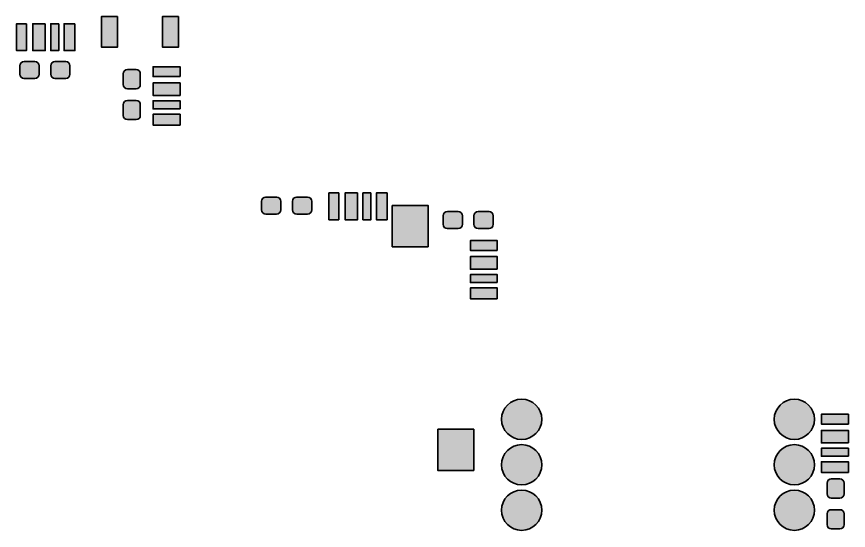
# Model space of a CAD drawing. Header units: inches. Extents: x 44 to 171, y 66 to 186.
# Drawn here: x 109.21 to 155.62, y 157.64 to 186.34 of the extents above; entities that cross this region are included whole.
import ezdxf

# ---------------------------------------------------------------- set-up
doc = ezdxf.new("R2010")
doc.units = ezdxf.units.IN
doc.header["$MEASUREMENT"] = 0
doc.layers.add('Layer 1', color=7, linetype='Continuous')

# ---------------------------------------------------------------- blocks, each defined once
blk = doc.blocks.new('block 6')
at = {"layer": 'Layer 1', "true_color": 0xffffff}
h = blk.add_hatch(color=7, dxfattribs=at)
h.dxf.hatch_style = 2
h.paths.add_polyline_path([(127.183, 176.493), (127.183, 174.993), (126.633, 174.993), (126.633, 176.493)])
h = blk.add_hatch(color=7, dxfattribs=at)
h.dxf.hatch_style = 2
h.paths.add_polyline_path([(128.233, 176.493), (128.233, 174.993), (127.533, 174.993), (127.533, 176.493)])
h = blk.add_hatch(color=7, dxfattribs=at)
h.dxf.hatch_style = 2
h.paths.add_polyline_path([(128.982, 176.493), (128.982, 174.993), (128.532, 174.993), (128.532, 176.493)])
h = blk.add_hatch(color=7, dxfattribs=at)
h.dxf.hatch_style = 2
h.paths.add_polyline_path([(129.883, 176.493), (129.883, 174.993), (129.283, 174.993), (129.283, 176.493)])
at = {"layer": 'Layer 1', "color": 7, "lineweight": 35, "true_color": 0xffffff}
for points in [[(127.183, 176.493), (127.183, 174.993), (126.633, 174.993), (126.633, 176.493), (127.183, 176.493)], [(128.233, 176.493), (128.233, 174.993), (127.533, 174.993), (127.533, 176.493), (128.233, 176.493)], [(128.982, 176.493), (128.982, 174.993), (128.532, 174.993), (128.532, 176.493), (128.982, 176.493)], [(129.883, 176.493), (129.883, 174.993), (129.283, 174.993), (129.283, 176.493), (129.883, 176.493)]]:
    blk.add_lwpolyline(points, dxfattribs=at)
blk = doc.blocks.new('block 17')
at = {"layer": 'Layer 1', "true_color": 0xffffff}
h = blk.add_hatch(color=7, dxfattribs=at)
h.dxf.hatch_style = 2
edge = h.paths.add_edge_path()
edge.add_spline(control_points=[(137.387, 164.971), (138.009, 164.971), (138.512, 164.467), (138.512, 163.846), (138.512, 163.225), (138.009, 162.721), (137.387, 162.721), (136.766, 162.721), (136.263, 163.225), (136.263, 163.846), (136.263, 164.467), (136.766, 164.971), (137.387, 164.971)], knot_values=[0, 0, 0, 0, 1, 1, 1, 2, 2, 2, 3, 3, 3, 4, 4, 4, 4], degree=3, periodic=1)
at = {"layer": 'Layer 1', "color": 7, "lineweight": 35, "true_color": 0xffffff}
blk.add_open_spline([(137.387, 164.971), (138.009, 164.971), (138.512, 164.467), (138.512, 163.846), (138.512, 163.225), (138.009, 162.721), (137.387, 162.721), (136.766, 162.721), (136.263, 163.225), (136.263, 163.846), (136.263, 164.467), (136.766, 164.971), (137.387, 164.971)], degree=3, knots=[0, 0, 0, 0, 1, 1, 1, 2, 2, 2, 3, 3, 3, 4, 4, 4, 4], dxfattribs=at)
blk = doc.blocks.new('block 18')
at = {"layer": 'Layer 1', "true_color": 0xffffff}
h = blk.add_hatch(color=7, dxfattribs=at)
h.dxf.hatch_style = 2
edge = h.paths.add_edge_path()
edge.add_spline(control_points=[(137.387, 162.431), (138.009, 162.431), (138.512, 161.927), (138.512, 161.306), (138.512, 160.685), (138.009, 160.181), (137.387, 160.181), (136.766, 160.181), (136.263, 160.685), (136.263, 161.306), (136.263, 161.927), (136.766, 162.431), (137.387, 162.431)], knot_values=[0, 0, 0, 0, 1, 1, 1, 2, 2, 2, 3, 3, 3, 4, 4, 4, 4], degree=3, periodic=1)
at = {"layer": 'Layer 1', "color": 7, "lineweight": 35, "true_color": 0xffffff}
blk.add_open_spline([(137.387, 162.431), (138.009, 162.431), (138.512, 161.927), (138.512, 161.306), (138.512, 160.685), (138.009, 160.181), (137.387, 160.181), (136.766, 160.181), (136.263, 160.685), (136.263, 161.306), (136.263, 161.927), (136.766, 162.431), (137.387, 162.431)], degree=3, knots=[0, 0, 0, 0, 1, 1, 1, 2, 2, 2, 3, 3, 3, 4, 4, 4, 4], dxfattribs=at)
blk = doc.blocks.new('block 19')
at = {"layer": 'Layer 1', "true_color": 0xffffff}
h = blk.add_hatch(color=7, dxfattribs=at)
h.dxf.hatch_style = 2
edge = h.paths.add_edge_path()
edge.add_spline(control_points=[(137.387, 159.891), (138.009, 159.891), (138.512, 159.387), (138.512, 158.766), (138.512, 158.145), (138.009, 157.641), (137.387, 157.641), (136.766, 157.641), (136.263, 158.145), (136.263, 158.766), (136.263, 159.387), (136.766, 159.891), (137.387, 159.891)], knot_values=[0, 0, 0, 0, 1, 1, 1, 2, 2, 2, 3, 3, 3, 4, 4, 4, 4], degree=3, periodic=1)
at = {"layer": 'Layer 1', "color": 7, "lineweight": 35, "true_color": 0xffffff}
blk.add_open_spline([(137.387, 159.891), (138.009, 159.891), (138.512, 159.387), (138.512, 158.766), (138.512, 158.145), (138.009, 157.641), (137.387, 157.641), (136.766, 157.641), (136.263, 158.145), (136.263, 158.766), (136.263, 159.387), (136.766, 159.891), (137.387, 159.891)], degree=3, knots=[0, 0, 0, 0, 1, 1, 1, 2, 2, 2, 3, 3, 3, 4, 4, 4, 4], dxfattribs=at)
blk = doc.blocks.new('block 38')
at = {"layer": 'Layer 1', "true_color": 0xffffff}
h = blk.add_hatch(color=7, dxfattribs=at)
h.dxf.hatch_style = 2
edge = h.paths.add_edge_path()
edge.add_spline(control_points=[(152.607, 159.891), (153.229, 159.891), (153.732, 159.387), (153.732, 158.766), (153.732, 158.145), (153.229, 157.641), (152.607, 157.641), (151.986, 157.641), (151.483, 158.145), (151.483, 158.766), (151.483, 159.387), (151.986, 159.891), (152.607, 159.891)], knot_values=[0, 0, 0, 0, 1, 1, 1, 2, 2, 2, 3, 3, 3, 4, 4, 4, 4], degree=3, periodic=1)
at = {"layer": 'Layer 1', "color": 7, "lineweight": 35, "true_color": 0xffffff}
blk.add_open_spline([(152.607, 159.891), (153.229, 159.891), (153.732, 159.387), (153.732, 158.766), (153.732, 158.145), (153.229, 157.641), (152.607, 157.641), (151.986, 157.641), (151.483, 158.145), (151.483, 158.766), (151.483, 159.387), (151.986, 159.891), (152.607, 159.891)], degree=3, knots=[0, 0, 0, 0, 1, 1, 1, 2, 2, 2, 3, 3, 3, 4, 4, 4, 4], dxfattribs=at)
blk = doc.blocks.new('block 39')
at = {"layer": 'Layer 1', "true_color": 0xffffff}
h = blk.add_hatch(color=7, dxfattribs=at)
h.dxf.hatch_style = 2
edge = h.paths.add_edge_path()
edge.add_spline(control_points=[(152.607, 162.431), (153.229, 162.431), (153.732, 161.927), (153.732, 161.306), (153.732, 160.685), (153.229, 160.181), (152.607, 160.181), (151.986, 160.181), (151.483, 160.685), (151.483, 161.306), (151.483, 161.927), (151.986, 162.431), (152.607, 162.431)], knot_values=[0, 0, 0, 0, 1, 1, 1, 2, 2, 2, 3, 3, 3, 4, 4, 4, 4], degree=3, periodic=1)
at = {"layer": 'Layer 1', "color": 7, "lineweight": 35, "true_color": 0xffffff}
blk.add_open_spline([(152.607, 162.431), (153.229, 162.431), (153.732, 161.927), (153.732, 161.306), (153.732, 160.685), (153.229, 160.181), (152.607, 160.181), (151.986, 160.181), (151.483, 160.685), (151.483, 161.306), (151.483, 161.927), (151.986, 162.431), (152.607, 162.431)], degree=3, knots=[0, 0, 0, 0, 1, 1, 1, 2, 2, 2, 3, 3, 3, 4, 4, 4, 4], dxfattribs=at)
blk = doc.blocks.new('block 40')
at = {"layer": 'Layer 1', "true_color": 0xffffff}
h = blk.add_hatch(color=7, dxfattribs=at)
h.dxf.hatch_style = 2
edge = h.paths.add_edge_path()
edge.add_spline(control_points=[(152.607, 164.971), (153.229, 164.971), (153.732, 164.467), (153.732, 163.846), (153.732, 163.225), (153.229, 162.721), (152.607, 162.721), (151.986, 162.721), (151.483, 163.225), (151.483, 163.846), (151.483, 164.467), (151.986, 164.971), (152.607, 164.971)], knot_values=[0, 0, 0, 0, 1, 1, 1, 2, 2, 2, 3, 3, 3, 4, 4, 4, 4], degree=3, periodic=1)
at = {"layer": 'Layer 1', "color": 7, "lineweight": 35, "true_color": 0xffffff}
blk.add_open_spline([(152.607, 164.971), (153.229, 164.971), (153.732, 164.467), (153.732, 163.846), (153.732, 163.225), (153.229, 162.721), (152.607, 162.721), (151.986, 162.721), (151.483, 163.225), (151.483, 163.846), (151.483, 164.467), (151.986, 164.971), (152.607, 164.971)], degree=3, knots=[0, 0, 0, 0, 1, 1, 1, 2, 2, 2, 3, 3, 3, 4, 4, 4, 4], dxfattribs=at)
blk = doc.blocks.new('block 63')
at = {"layer": 'Layer 1', "true_color": 0xffffff}
h = blk.add_hatch(color=7, dxfattribs=at)
h.dxf.hatch_style = 2
h.paths.add_polyline_path([(118.326, 182.984), (116.826, 182.984), (116.826, 183.534), (118.326, 183.534)])
h = blk.add_hatch(color=7, dxfattribs=at)
h.dxf.hatch_style = 2
h.paths.add_polyline_path([(118.326, 181.934), (116.826, 181.934), (116.826, 182.634), (118.326, 182.634)])
h = blk.add_hatch(color=7, dxfattribs=at)
h.dxf.hatch_style = 2
h.paths.add_polyline_path([(118.326, 181.185), (116.826, 181.185), (116.826, 181.635), (118.326, 181.635)])
h = blk.add_hatch(color=7, dxfattribs=at)
h.dxf.hatch_style = 2
h.paths.add_polyline_path([(118.326, 180.284), (116.826, 180.284), (116.826, 180.884), (118.326, 180.884)])
at = {"layer": 'Layer 1', "color": 7, "lineweight": 35, "true_color": 0xffffff}
for points in [[(118.326, 182.984), (116.826, 182.984), (116.826, 183.534), (118.326, 183.534), (118.326, 182.984)], [(118.326, 181.934), (116.826, 181.934), (116.826, 182.634), (118.326, 182.634), (118.326, 181.934)], [(118.326, 181.185), (116.826, 181.185), (116.826, 181.635), (118.326, 181.635), (118.326, 181.185)], [(118.326, 180.284), (116.826, 180.284), (116.826, 180.884), (118.326, 180.884), (118.326, 180.284)]]:
    blk.add_lwpolyline(points, dxfattribs=at)
blk = doc.blocks.new('block 64')
at = {"layer": 'Layer 1', "true_color": 0xffffff}
h = blk.add_hatch(color=7, dxfattribs=at)
h.dxf.hatch_style = 2
h.paths.add_polyline_path([(130.171, 175.788), (132.171, 175.788), (132.171, 173.488), (130.171, 173.488)])
h = blk.add_hatch(color=7, dxfattribs=at)
h.dxf.hatch_style = 2
h.paths.add_polyline_path([(132.711, 163.288), (134.711, 163.288), (134.711, 160.988), (132.711, 160.988)])
at = {"layer": 'Layer 1', "color": 7, "lineweight": 35, "true_color": 0xffffff}
for points in [[(130.171, 175.788), (132.171, 175.788), (132.171, 173.488), (130.171, 173.488), (130.171, 175.788)], [(132.711, 163.288), (134.711, 163.288), (134.711, 160.988), (132.711, 160.988), (132.711, 163.288)]]:
    blk.add_lwpolyline(points, dxfattribs=at)
blk = doc.blocks.new('block 71')
at = {"layer": 'Layer 1', "true_color": 0xffffff}
h = blk.add_hatch(color=7, dxfattribs=at)
h.dxf.hatch_style = 2
h.paths.add_polyline_path([(123.947, 175.548), (123.929, 175.457), (123.878, 175.38), (123.801, 175.328), (123.71, 175.31), (123.11, 175.31), (123.019, 175.328), (122.942, 175.38), (122.891, 175.457), (122.872, 175.548), (122.872, 176.023), (122.891, 176.113), (122.942, 176.191), (123.019, 176.242), (123.11, 176.26), (123.71, 176.26), (123.801, 176.242), (123.878, 176.191), (123.929, 176.113), (123.947, 176.023)])
h = blk.add_hatch(color=7, dxfattribs=at)
h.dxf.hatch_style = 2
h.paths.add_polyline_path([(125.672, 175.548), (125.654, 175.457), (125.603, 175.38), (125.526, 175.328), (125.435, 175.31), (124.835, 175.31), (124.744, 175.328), (124.667, 175.38), (124.616, 175.457), (124.597, 175.548), (124.597, 176.023), (124.616, 176.113), (124.667, 176.191), (124.744, 176.242), (124.835, 176.26), (125.435, 176.26), (125.526, 176.242), (125.603, 176.191), (125.654, 176.113), (125.672, 176.023)])
at = {"layer": 'Layer 1', "color": 7, "lineweight": 35, "true_color": 0xffffff}
for points in [[(123.947, 175.548), (123.929, 175.457), (123.878, 175.38), (123.801, 175.328), (123.71, 175.31), (123.11, 175.31), (123.019, 175.328), (122.942, 175.38), (122.891, 175.457), (122.872, 175.548), (122.872, 176.023), (122.891, 176.113), (122.942, 176.191), (123.019, 176.242), (123.11, 176.26), (123.71, 176.26), (123.801, 176.242), (123.878, 176.191), (123.929, 176.113), (123.947, 176.023), (123.947, 175.548)], [(125.672, 175.548), (125.654, 175.457), (125.603, 175.38), (125.526, 175.328), (125.435, 175.31), (124.835, 175.31), (124.744, 175.328), (124.667, 175.38), (124.616, 175.457), (124.597, 175.548), (124.597, 176.023), (124.616, 176.113), (124.667, 176.191), (124.744, 176.242), (124.835, 176.26), (125.435, 176.26), (125.526, 176.242), (125.603, 176.191), (125.654, 176.113), (125.672, 176.023), (125.672, 175.548)]]:
    blk.add_lwpolyline(points, dxfattribs=at)
blk = doc.blocks.new('block 80')
at = {"layer": 'Layer 1', "true_color": 0xffffff}
h = blk.add_hatch(color=7, dxfattribs=at)
h.dxf.hatch_style = 2
h.paths.add_polyline_path([(136.026, 173.281), (134.526, 173.281), (134.526, 173.831), (136.026, 173.831)])
h = blk.add_hatch(color=7, dxfattribs=at)
h.dxf.hatch_style = 2
h.paths.add_polyline_path([(136.026, 172.231), (134.526, 172.231), (134.526, 172.931), (136.026, 172.931)])
h = blk.add_hatch(color=7, dxfattribs=at)
h.dxf.hatch_style = 2
h.paths.add_polyline_path([(136.026, 171.482), (134.526, 171.482), (134.526, 171.932), (136.026, 171.932)])
h = blk.add_hatch(color=7, dxfattribs=at)
h.dxf.hatch_style = 2
h.paths.add_polyline_path([(136.026, 170.581), (134.526, 170.581), (134.526, 171.181), (136.026, 171.181)])
at = {"layer": 'Layer 1', "color": 7, "lineweight": 35, "true_color": 0xffffff}
for points in [[(136.026, 173.281), (134.526, 173.281), (134.526, 173.831), (136.026, 173.831), (136.026, 173.281)], [(136.026, 172.231), (134.526, 172.231), (134.526, 172.931), (136.026, 172.931), (136.026, 172.231)], [(136.026, 171.482), (134.526, 171.482), (134.526, 171.932), (136.026, 171.932), (136.026, 171.482)], [(136.026, 170.581), (134.526, 170.581), (134.526, 171.181), (136.026, 171.181), (136.026, 170.581)]]:
    blk.add_lwpolyline(points, dxfattribs=at)
blk = doc.blocks.new('block 91')
at = {"layer": 'Layer 1', "true_color": 0xffffff}
h = blk.add_hatch(color=7, dxfattribs=at)
h.dxf.hatch_style = 2
h.paths.add_polyline_path([(115.874, 183.383), (115.965, 183.365), (116.042, 183.313), (116.093, 183.236), (116.111, 183.145), (116.111, 182.545), (116.093, 182.454), (116.042, 182.377), (115.965, 182.326), (115.874, 182.308), (115.399, 182.308), (115.308, 182.326), (115.231, 182.377), (115.18, 182.454), (115.161, 182.545), (115.161, 183.145), (115.18, 183.236), (115.231, 183.313), (115.308, 183.365), (115.399, 183.383)])
h = blk.add_hatch(color=7, dxfattribs=at)
h.dxf.hatch_style = 2
h.paths.add_polyline_path([(115.874, 181.658), (115.965, 181.64), (116.042, 181.588), (116.093, 181.511), (116.111, 181.42), (116.111, 180.82), (116.093, 180.729), (116.042, 180.652), (115.965, 180.601), (115.874, 180.583), (115.399, 180.583), (115.308, 180.601), (115.231, 180.652), (115.18, 180.729), (115.161, 180.82), (115.161, 181.42), (115.18, 181.511), (115.231, 181.588), (115.308, 181.64), (115.399, 181.658)])
at = {"layer": 'Layer 1', "color": 7, "lineweight": 35, "true_color": 0xffffff}
for points in [[(115.874, 183.383), (115.965, 183.365), (116.042, 183.313), (116.093, 183.236), (116.111, 183.145), (116.111, 182.545), (116.093, 182.454), (116.042, 182.377), (115.965, 182.326), (115.874, 182.308), (115.399, 182.308), (115.308, 182.326), (115.231, 182.377), (115.18, 182.454), (115.161, 182.545), (115.161, 183.145), (115.18, 183.236), (115.231, 183.313), (115.308, 183.365), (115.399, 183.383), (115.874, 183.383)], [(115.874, 181.658), (115.965, 181.64), (116.042, 181.588), (116.093, 181.511), (116.111, 181.42), (116.111, 180.82), (116.093, 180.729), (116.042, 180.652), (115.965, 180.601), (115.874, 180.583), (115.399, 180.583), (115.308, 180.601), (115.231, 180.652), (115.18, 180.729), (115.161, 180.82), (115.161, 181.42), (115.18, 181.511), (115.231, 181.588), (115.308, 181.64), (115.399, 181.658), (115.874, 181.658)]]:
    blk.add_lwpolyline(points, dxfattribs=at)
blk = doc.blocks.new('block 95')
at = {"layer": 'Layer 1', "true_color": 0xffffff}
h = blk.add_hatch(color=7, dxfattribs=at)
h.dxf.hatch_style = 2
h.paths.add_polyline_path([(155.619, 163.578), (154.119, 163.578), (154.119, 164.128), (155.619, 164.128)])
h = blk.add_hatch(color=7, dxfattribs=at)
h.dxf.hatch_style = 2
h.paths.add_polyline_path([(155.619, 162.528), (154.119, 162.528), (154.119, 163.228), (155.619, 163.228)])
h = blk.add_hatch(color=7, dxfattribs=at)
h.dxf.hatch_style = 2
h.paths.add_polyline_path([(155.619, 161.779), (154.119, 161.779), (154.119, 162.229), (155.619, 162.229)])
h = blk.add_hatch(color=7, dxfattribs=at)
h.dxf.hatch_style = 2
h.paths.add_polyline_path([(155.619, 160.878), (154.119, 160.878), (154.119, 161.478), (155.619, 161.478)])
at = {"layer": 'Layer 1', "color": 7, "lineweight": 35, "true_color": 0xffffff}
for points in [[(155.619, 163.578), (154.119, 163.578), (154.119, 164.128), (155.619, 164.128), (155.619, 163.578)], [(155.619, 162.528), (154.119, 162.528), (154.119, 163.228), (155.619, 163.228), (155.619, 162.528)], [(155.619, 161.779), (154.119, 161.779), (154.119, 162.229), (155.619, 162.229), (155.619, 161.779)], [(155.619, 160.878), (154.119, 160.878), (154.119, 161.478), (155.619, 161.478), (155.619, 160.878)]]:
    blk.add_lwpolyline(points, dxfattribs=at)
blk = doc.blocks.new('block 98')
at = {"layer": 'Layer 1', "true_color": 0xffffff}
h = blk.add_hatch(color=7, dxfattribs=at)
h.dxf.hatch_style = 2
h.paths.add_polyline_path([(134.079, 174.735), (134.061, 174.644), (134.01, 174.567), (133.933, 174.515), (133.842, 174.497), (133.242, 174.497), (133.151, 174.515), (133.074, 174.567), (133.022, 174.644), (133.004, 174.735), (133.004, 175.21), (133.022, 175.301), (133.074, 175.378), (133.151, 175.429), (133.242, 175.447), (133.842, 175.447), (133.933, 175.429), (134.01, 175.378), (134.061, 175.301), (134.079, 175.21)])
h = blk.add_hatch(color=7, dxfattribs=at)
h.dxf.hatch_style = 2
h.paths.add_polyline_path([(135.804, 174.735), (135.786, 174.644), (135.735, 174.567), (135.658, 174.515), (135.567, 174.497), (134.967, 174.497), (134.876, 174.515), (134.799, 174.567), (134.747, 174.644), (134.729, 174.735), (134.729, 175.21), (134.747, 175.301), (134.799, 175.378), (134.876, 175.429), (134.967, 175.447), (135.567, 175.447), (135.658, 175.429), (135.735, 175.378), (135.786, 175.301), (135.804, 175.21)])
at = {"layer": 'Layer 1', "color": 7, "lineweight": 35, "true_color": 0xffffff}
for points in [[(134.079, 174.735), (134.061, 174.644), (134.01, 174.567), (133.933, 174.515), (133.842, 174.497), (133.242, 174.497), (133.151, 174.515), (133.074, 174.567), (133.022, 174.644), (133.004, 174.735), (133.004, 175.21), (133.022, 175.301), (133.074, 175.378), (133.151, 175.429), (133.242, 175.447), (133.842, 175.447), (133.933, 175.429), (134.01, 175.378), (134.061, 175.301), (134.079, 175.21), (134.079, 174.735)], [(135.804, 174.735), (135.786, 174.644), (135.735, 174.567), (135.658, 174.515), (135.567, 174.497), (134.967, 174.497), (134.876, 174.515), (134.799, 174.567), (134.747, 174.644), (134.729, 174.735), (134.729, 175.21), (134.747, 175.301), (134.799, 175.378), (134.876, 175.429), (134.967, 175.447), (135.567, 175.447), (135.658, 175.429), (135.735, 175.378), (135.786, 175.301), (135.804, 175.21), (135.804, 174.735)]]:
    blk.add_lwpolyline(points, dxfattribs=at)
blk = doc.blocks.new('block 118')
at = {"layer": 'Layer 1', "true_color": 0xffffff}
h = blk.add_hatch(color=7, dxfattribs=at)
h.dxf.hatch_style = 2
h.paths.add_polyline_path([(114.844, 186.338), (114.844, 184.638), (113.944, 184.638), (113.944, 186.338)])
h = blk.add_hatch(color=7, dxfattribs=at)
h.dxf.hatch_style = 2
h.paths.add_polyline_path([(118.244, 186.338), (118.244, 184.638), (117.344, 184.638), (117.344, 186.338)])
at = {"layer": 'Layer 1', "color": 7, "lineweight": 35, "true_color": 0xffffff}
for points in [[(114.844, 186.338), (114.844, 184.638), (113.944, 184.638), (113.944, 186.338), (114.844, 186.338)], [(118.244, 186.338), (118.244, 184.638), (117.344, 184.638), (117.344, 186.338), (118.244, 186.338)]]:
    blk.add_lwpolyline(points, dxfattribs=at)
blk = doc.blocks.new('block 121')
at = {"layer": 'Layer 1', "true_color": 0xffffff}
h = blk.add_hatch(color=7, dxfattribs=at)
h.dxf.hatch_style = 2
h.paths.add_polyline_path([(109.385, 183.592), (109.403, 183.683), (109.455, 183.76), (109.532, 183.811), (109.623, 183.829), (110.223, 183.829), (110.313, 183.811), (110.391, 183.76), (110.442, 183.683), (110.46, 183.592), (110.46, 183.117), (110.442, 183.026), (110.391, 182.949), (110.313, 182.897), (110.223, 182.879), (109.623, 182.879), (109.532, 182.897), (109.455, 182.949), (109.403, 183.026), (109.385, 183.117)])
h = blk.add_hatch(color=7, dxfattribs=at)
h.dxf.hatch_style = 2
h.paths.add_polyline_path([(111.11, 183.592), (111.128, 183.683), (111.18, 183.76), (111.257, 183.811), (111.348, 183.829), (111.948, 183.829), (112.038, 183.811), (112.116, 183.76), (112.167, 183.683), (112.185, 183.592), (112.185, 183.117), (112.167, 183.026), (112.116, 182.949), (112.038, 182.897), (111.948, 182.879), (111.348, 182.879), (111.257, 182.897), (111.18, 182.949), (111.128, 183.026), (111.11, 183.117)])
at = {"layer": 'Layer 1', "color": 7, "lineweight": 35, "true_color": 0xffffff}
for points in [[(109.385, 183.592), (109.403, 183.683), (109.455, 183.76), (109.532, 183.811), (109.623, 183.829), (110.223, 183.829), (110.313, 183.811), (110.391, 183.76), (110.442, 183.683), (110.46, 183.592), (110.46, 183.117), (110.442, 183.026), (110.391, 182.949), (110.313, 182.897), (110.223, 182.879), (109.623, 182.879), (109.532, 182.897), (109.455, 182.949), (109.403, 183.026), (109.385, 183.117), (109.385, 183.592)], [(111.11, 183.592), (111.128, 183.683), (111.18, 183.76), (111.257, 183.811), (111.348, 183.829), (111.948, 183.829), (112.038, 183.811), (112.116, 183.76), (112.167, 183.683), (112.185, 183.592), (112.185, 183.117), (112.167, 183.026), (112.116, 182.949), (112.038, 182.897), (111.948, 182.879), (111.348, 182.879), (111.257, 182.897), (111.18, 182.949), (111.128, 183.026), (111.11, 183.117), (111.11, 183.592)]]:
    blk.add_lwpolyline(points, dxfattribs=at)
blk = doc.blocks.new('block 124')
at = {"layer": 'Layer 1', "true_color": 0xffffff}
h = blk.add_hatch(color=7, dxfattribs=at)
h.dxf.hatch_style = 2
h.paths.add_polyline_path([(109.759, 185.942), (109.759, 184.442), (109.209, 184.442), (109.209, 185.942)])
h = blk.add_hatch(color=7, dxfattribs=at)
h.dxf.hatch_style = 2
h.paths.add_polyline_path([(110.809, 185.942), (110.809, 184.442), (110.109, 184.442), (110.109, 185.942)])
h = blk.add_hatch(color=7, dxfattribs=at)
h.dxf.hatch_style = 2
h.paths.add_polyline_path([(111.558, 185.942), (111.558, 184.442), (111.108, 184.442), (111.108, 185.942)])
h = blk.add_hatch(color=7, dxfattribs=at)
h.dxf.hatch_style = 2
h.paths.add_polyline_path([(112.459, 185.942), (112.459, 184.442), (111.859, 184.442), (111.859, 185.942)])
at = {"layer": 'Layer 1', "color": 7, "lineweight": 35, "true_color": 0xffffff}
for points in [[(109.759, 185.942), (109.759, 184.442), (109.209, 184.442), (109.209, 185.942), (109.759, 185.942)], [(110.809, 185.942), (110.809, 184.442), (110.109, 184.442), (110.109, 185.942), (110.809, 185.942)], [(111.558, 185.942), (111.558, 184.442), (111.108, 184.442), (111.108, 185.942), (111.558, 185.942)], [(112.459, 185.942), (112.459, 184.442), (111.859, 184.442), (111.859, 185.942), (112.459, 185.942)]]:
    blk.add_lwpolyline(points, dxfattribs=at)
blk = doc.blocks.new('block 141')
at = {"layer": 'Layer 1', "true_color": 0xffffff}
h = blk.add_hatch(color=7, dxfattribs=at)
h.dxf.hatch_style = 2
h.paths.add_polyline_path([(154.667, 159.448), (154.577, 159.466), (154.499, 159.517), (154.448, 159.594), (154.43, 159.685), (154.43, 160.285), (154.448, 160.376), (154.499, 160.453), (154.577, 160.505), (154.667, 160.523), (155.142, 160.523), (155.233, 160.505), (155.31, 160.453), (155.362, 160.376), (155.38, 160.285), (155.38, 159.685), (155.362, 159.594), (155.31, 159.517), (155.233, 159.466), (155.142, 159.448)])
h = blk.add_hatch(color=7, dxfattribs=at)
h.dxf.hatch_style = 2
h.paths.add_polyline_path([(154.667, 157.723), (154.577, 157.741), (154.499, 157.792), (154.448, 157.869), (154.43, 157.96), (154.43, 158.56), (154.448, 158.651), (154.499, 158.728), (154.577, 158.78), (154.667, 158.798), (155.142, 158.798), (155.233, 158.78), (155.31, 158.728), (155.362, 158.651), (155.38, 158.56), (155.38, 157.96), (155.362, 157.869), (155.31, 157.792), (155.233, 157.741), (155.142, 157.723)])
at = {"layer": 'Layer 1', "color": 7, "lineweight": 35, "true_color": 0xffffff}
for points in [[(154.667, 159.448), (154.577, 159.466), (154.499, 159.517), (154.448, 159.594), (154.43, 159.685), (154.43, 160.285), (154.448, 160.376), (154.499, 160.453), (154.577, 160.505), (154.667, 160.523), (155.142, 160.523), (155.233, 160.505), (155.31, 160.453), (155.362, 160.376), (155.38, 160.285), (155.38, 159.685), (155.362, 159.594), (155.31, 159.517), (155.233, 159.466), (155.142, 159.448), (154.667, 159.448)], [(154.667, 157.723), (154.577, 157.741), (154.499, 157.792), (154.448, 157.869), (154.43, 157.96), (154.43, 158.56), (154.448, 158.651), (154.499, 158.728), (154.577, 158.78), (154.667, 158.798), (155.142, 158.798), (155.233, 158.78), (155.31, 158.728), (155.362, 158.651), (155.38, 158.56), (155.38, 157.96), (155.362, 157.869), (155.31, 157.792), (155.233, 157.741), (155.142, 157.723), (154.667, 157.723)]]:
    blk.add_lwpolyline(points, dxfattribs=at)
blk = doc.blocks.new('block 5')
at = {"layer": 'Layer 1'}
for name in ['block 118', 'block 124', 'block 121', 'block 91', 'block 63', 'block 6', 'block 71', 'block 64', 'block 98', 'block 80', 'block 17', 'block 40', 'block 95', 'block 18', 'block 39', 'block 141', 'block 19', 'block 38']:
    blk.add_blockref(name, (0, 0), dxfattribs=at)

msp = doc.modelspace()

# ---------------------------------------------------------------- block references
at = {"layer": 'Layer 1'}
msp.add_blockref('block 5', (0, 0), dxfattribs=at)

doc.saveas('drawing.dxf')
